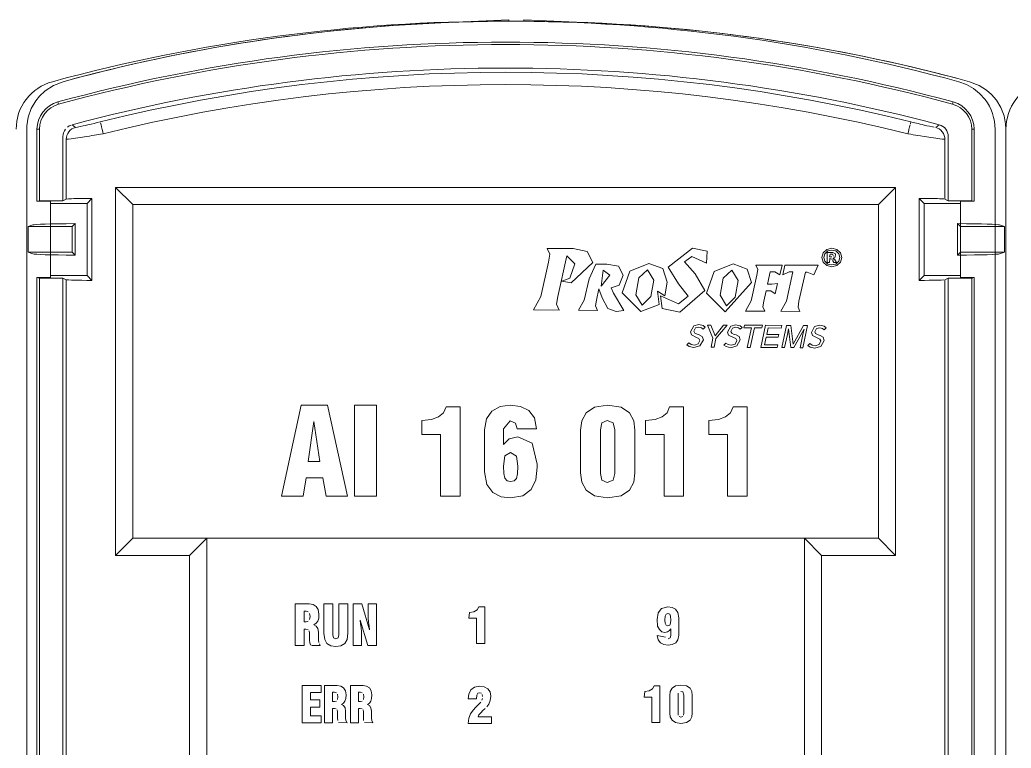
# Model space of a CAD drawing. Header units: millimetres. Extents: x -6000 to 26000, y -6000 to 26000.
# Drawn here: x 108.7 to 114.29, y -4531.86 to -4527.75 of the extents above; entities that cross this region are included whole.
import ezdxf

# ---------------------------------------------------------------- set-up
doc = ezdxf.new("R2010")
doc.units = ezdxf.units.MM
doc.header["$MEASUREMENT"] = 0
doc.layers.add('Чертеж и Рисунок_Ном._пера__1', color=7, linetype='Continuous', lineweight=15)
doc.layers.add('Чертеж и Рисунок_Ном._пера__7', color=7, linetype='Continuous', lineweight=15)

msp = doc.modelspace()

# ---------------------------------------------------------------- linework, layer by layer
at = {"layer": 'Чертеж и Рисунок_Ном._пера__1', "color": 7, "linetype": 'Continuous', "lineweight": 15, "flags": 128}
for points in [[(111.8986, -4529.0541), (111.8194, -4529.0379), (111.6727, -4529.0371), (111.6866, -4529.0699), (111.6801, -4529.1135), (111.637, -4529.3075), (111.5958, -4529.3836), (111.7396, -4529.3843), (111.7252, -4529.3515), (111.7322, -4529.3079), (111.7822, -4529.0793)], [(111.7555, -4529.2209), (111.8075, -4529.2315), (111.9294, -4529.1167), (111.8986, -4529.0541)], [(111.7822, -4529.0793), (111.8283, -4529.1231), (111.7991, -4529.2052)], [(112.5754, -4529.0516), (112.4927, -4529.0348), (112.3545, -4529.1416), (112.4124, -4529.2366)], [(112.5061, -4529.1806), (112.4471, -4529.1114), (112.4882, -4529.0814)], [(112.4882, -4529.0814), (112.5715, -4529.1204), (112.5754, -4529.0516)], [(113.2287, -4529.1136), (113.2211, -4529.0875), (113.2289, -4529.061)], [(113.2287, -4529.1136), (113.2211, -4529.0875), (113.2289, -4529.061)], [(113.2289, -4529.061), (113.2498, -4529.0419)], [(113.2289, -4529.061), (113.2498, -4529.0419)], [(113.2384, -4529.0664), (113.2322, -4529.0876), (113.2384, -4529.1089), (113.2552, -4529.1245)], [(113.2384, -4529.0664), (113.2322, -4529.0876), (113.2384, -4529.1089), (113.2552, -4529.1245)], [(113.2549, -4529.0511), (113.2384, -4529.0664)], [(113.2549, -4529.0511), (113.2384, -4529.0664)], [(113.2498, -4529.0419), (113.2775, -4529.0353)], [(113.2498, -4529.0419), (113.2775, -4529.0353)], [(113.2519, -4529.1156), (113.2519, -4529.06), (113.264, -4529.06), (113.2833, -4529.0602), (113.2984, -4529.0678)], [(113.2519, -4529.1156), (113.2519, -4529.06), (113.264, -4529.06), (113.2833, -4529.0602), (113.2984, -4529.0678)], [(113.2776, -4529.0456), (113.2549, -4529.0511)], [(113.2776, -4529.0456), (113.2549, -4529.0511)], [(113.2822, -4529.0696), (113.269, -4529.0688), (113.264, -4529.084)], [(113.2822, -4529.0696), (113.269, -4529.0688), (113.264, -4529.084)], [(113.264, -4529.084), (113.2782, -4529.0841)], [(113.264, -4529.084), (113.2782, -4529.0841)], [(113.2775, -4529.0353), (113.3058, -4529.0424)], [(113.2775, -4529.0353), (113.3058, -4529.0424)], [(113.3, -4529.0511), (113.2776, -4529.0456)], [(113.3, -4529.0511), (113.2776, -4529.0456)], [(113.2863, -4529.0807), (113.2822, -4529.0696)], [(113.2863, -4529.0807), (113.2822, -4529.0696)], [(113.2984, -4529.0678), (113.2959, -4529.0866)], [(113.2984, -4529.0678), (113.2959, -4529.0866)], [(113.3168, -4529.0667), (113.3, -4529.0511)], [(113.3168, -4529.0667), (113.3, -4529.0511)], [(113.3005, -4529.1245), (113.3171, -4529.109), (113.3231, -4529.0881), (113.3168, -4529.0667)], [(113.3005, -4529.1245), (113.3171, -4529.109), (113.3231, -4529.0881), (113.3168, -4529.0667)], [(113.3058, -4529.0424), (113.3263, -4529.0616)], [(113.3058, -4529.0424), (113.3263, -4529.0616)], [(113.3263, -4529.0616), (113.3339, -4529.0881), (113.3263, -4529.1144)], [(113.3263, -4529.0616), (113.3339, -4529.0881), (113.3263, -4529.1144)], [(112.0746, -4529.136), (112.0088, -4529.1261), (111.9466, -4529.1258), (111.9081, -4529.2081), (111.8802, -4529.3283), (111.8493, -4529.3854), (111.9557, -4529.3859), (111.9449, -4529.3602), (111.9497, -4529.3287), (111.9642, -4529.2652), (111.9832, -4529.3151), (112.0148, -4529.3751)], [(112.079, -4529.2431), (112.101, -4529.1867), (112.0746, -4529.136)], [(112.3252, -4529.1507), (112.2464, -4529.1221), (112.1386, -4529.165)], [(112.722, -4529.1244), (112.6142, -4529.1674)], [(112.8007, -4529.1531), (112.722, -4529.1244)], [(113.2492, -4529.133), (113.2287, -4529.1136)], [(113.2492, -4529.133), (113.2287, -4529.1136)], [(113.2775, -4529.1402), (113.2492, -4529.133)], [(113.2775, -4529.1402), (113.2492, -4529.133)], [(113.2778, -4529.0971), (113.2672, -4529.0928), (113.264, -4529.1157), (113.2519, -4529.1156)], [(113.2778, -4529.0971), (113.2672, -4529.0928), (113.264, -4529.1157), (113.2519, -4529.1156)], [(113.2552, -4529.1245), (113.2776, -4529.1301)], [(113.2552, -4529.1245), (113.2776, -4529.1301)], [(113.3056, -4529.1334), (113.2775, -4529.1402)], [(113.3056, -4529.1334), (113.2775, -4529.1402)], [(113.2776, -4529.1301), (113.3005, -4529.1245)], [(113.2776, -4529.1301), (113.3005, -4529.1245)], [(113.2959, -4529.0866), (113.2844, -4529.0914)], [(113.2959, -4529.0866), (113.2844, -4529.0914)], [(113.3263, -4529.1144), (113.3056, -4529.1334)], [(113.3263, -4529.1144), (113.3056, -4529.1334)], [(112.1386, -4529.165), (112.0959, -4529.2867), (112.2003, -4529.3924), (112.3031, -4529.3529), (112.2952, -4529.2777)], [(112.1899, -4529.2024), (112.2378, -4529.1569)], [(112.2378, -4529.1569), (112.2739, -4529.2158), (112.2575, -4529.3086)], [(112.2952, -4529.2777), (112.3354, -4529.3044), (112.3497, -4529.2274), (112.3252, -4529.1507)], [(112.4124, -4529.2366), (112.4664, -4529.3067), (112.4134, -4529.3486), (112.3109, -4529.3034), (112.3203, -4529.3748), (112.4203, -4529.3953), (112.5616, -4529.274), (112.5061, -4529.1806)], [(112.6142, -4529.1674), (112.5715, -4529.289), (112.6759, -4529.3948), (112.8253, -4529.2297), (112.8007, -4529.1531)], [(112.6655, -4529.2048), (112.7134, -4529.1593)], [(112.7134, -4529.1593), (112.7495, -4529.2182), (112.7331, -4529.311)], [(111.7991, -4529.2052), (111.7555, -4529.2209)], [(112.0471, -4529.2883), (112.0329, -4529.2585), (112.079, -4529.2431)], [(112.2575, -4529.3086), (112.2074, -4529.3574), (112.1717, -4529.2986), (112.1899, -4529.2024)], [(112.683, -4529.3598), (112.6473, -4529.301), (112.6655, -4529.2048)], [(112.1047, -4529.3867), (112.0471, -4529.2883)], [(112.7331, -4529.311), (112.683, -4529.3598)], [(112.0148, -4529.3751), (112.0612, -4529.3917)], [(112.0612, -4529.3917), (112.1047, -4529.3867)], [(112.5277, -4529.5442), (112.5134, -4529.5383), (112.4868, -4529.5244), (112.481, -4529.5076), (112.4984, -4529.4738)], [(112.4984, -4529.4738), (112.5282, -4529.4659)], [(112.5282, -4529.4659), (112.5514, -4529.4715)], [(112.5514, -4529.4715), (112.5629, -4529.4809), (112.552, -4529.4917), (112.5422, -4529.484)], [(112.7363, -4529.5453), (112.7221, -4529.5393), (112.6955, -4529.5254), (112.6896, -4529.5086), (112.7071, -4529.4748)], [(112.7071, -4529.4748), (112.7369, -4529.4669), (112.7601, -4529.4726), (112.7715, -4529.4819), (112.7606, -4529.4927), (112.7508, -4529.485)], [(113.1806, -4529.4772), (113.2104, -4529.4693), (113.2336, -4529.4749)], [(113.2336, -4529.4749), (113.245, -4529.4843), (113.2341, -4529.4951), (113.2243, -4529.4874)], [(112.5095, -4529.4854), (112.5, -4529.5032), (112.5042, -4529.5138)], [(112.5042, -4529.5138), (112.5179, -4529.5203), (112.5293, -4529.5237), (112.5461, -4529.5332), (112.5529, -4529.5518), (112.534, -4529.5858)], [(112.5422, -4529.484), (112.527, -4529.4802), (112.5095, -4529.4854)], [(112.7181, -4529.4865), (112.7087, -4529.5043), (112.7128, -4529.5148)], [(112.7128, -4529.5148), (112.7265, -4529.5213), (112.738, -4529.5247), (112.7547, -4529.5343)], [(112.7508, -4529.485), (112.7356, -4529.4812), (112.7181, -4529.4865)], [(113.169, -4529.5278), (113.1631, -4529.511), (113.1806, -4529.4772)], [(113.2099, -4529.5476), (113.1956, -4529.5417), (113.169, -4529.5278)], [(113.1917, -4529.4888), (113.1822, -4529.5066), (113.1863, -4529.5172)], [(113.1863, -4529.5172), (113.2001, -4529.5237), (113.2115, -4529.5271), (113.2283, -4529.5367)], [(113.2092, -4529.4836), (113.1917, -4529.4888)], [(113.2243, -4529.4874), (113.2092, -4529.4836)], [(112.4726, -4529.5896), (112.4599, -4529.581), (112.471, -4529.5695)], [(112.471, -4529.5695), (112.4838, -4529.5783)], [(112.534, -4529.5858), (112.4984, -4529.5956), (112.4726, -4529.5896)], [(112.4838, -4529.5783), (112.5022, -4529.5821)], [(112.5022, -4529.5821), (112.5242, -4529.5749)], [(112.5242, -4529.5749), (112.5331, -4529.5553), (112.5277, -4529.5442)], [(112.6812, -4529.5907), (112.6685, -4529.582), (112.6796, -4529.5705)], [(112.6796, -4529.5705), (112.6924, -4529.5793)], [(112.7426, -4529.5869), (112.7071, -4529.5967), (112.6812, -4529.5907)], [(112.6924, -4529.5793), (112.7108, -4529.5831)], [(112.7108, -4529.5831), (112.7328, -4529.5759)], [(112.7328, -4529.5759), (112.7417, -4529.5564), (112.7363, -4529.5453)], [(112.7547, -4529.5343), (112.7615, -4529.5529), (112.7426, -4529.5869)], [(113.1806, -4529.5991), (113.1548, -4529.593), (113.1421, -4529.5844), (113.1532, -4529.5729)], [(113.1532, -4529.5729), (113.166, -4529.5817)], [(113.166, -4529.5817), (113.1844, -4529.5855)], [(113.1844, -4529.5855), (113.2063, -4529.5783)], [(113.2063, -4529.5783), (113.2152, -4529.5587), (113.2099, -4529.5476)], [(113.2283, -4529.5367), (113.2351, -4529.5552), (113.2161, -4529.5892)], [(113.2161, -4529.5892), (113.1806, -4529.5991)]]:
    msp.add_lwpolyline(points, dxfattribs=at)
for points in [[(112.9978, -4529.131), (112.8493, -4529.1303), (112.8597, -4529.1548), (112.8548, -4529.1875), (112.8228, -4529.333), (112.7916, -4529.3901), (112.8994, -4529.3906), (112.889, -4529.3661), (112.8938, -4529.3334), (112.9065, -4529.2755), (112.9336, -4529.2756), (112.9574, -4529.2936), (112.9711, -4529.2342), (112.9392, -4529.2374), (112.915, -4529.2373), (112.9306, -4529.1689), (112.9562, -4529.1691), (112.9845, -4529.1856)], [(113.2004, -4529.132), (113.1752, -4529.1865), (113.1392, -4529.17), (113.1288, -4529.1699), (113.0924, -4529.3344), (113.0876, -4529.3671), (113.098, -4529.3916), (112.9902, -4529.3911), (113.0214, -4529.334), (113.0578, -4529.1696), (113.0367, -4529.1695), (113.0007, -4529.1856), (113.0132, -4529.1311)], [(113.2844, -4529.0914), (113.2926, -4529.0978), (113.3041, -4529.1159), (113.289, -4529.1158), (113.284, -4529.1067)], [(113.2844, -4529.0914), (113.2926, -4529.0978), (113.3041, -4529.1159), (113.289, -4529.1158), (113.284, -4529.1067)], [(111.9757, -4529.2489), (111.9876, -4529.1594), (112.0252, -4529.1871)], [(112.5956, -4529.4688), (112.6189, -4529.5291), (112.6675, -4529.4691), (112.6874, -4529.4692), (112.6242, -4529.5438), (112.6135, -4529.5941), (112.5966, -4529.594), (112.6073, -4529.5437), (112.5759, -4529.4687)], [(112.8172, -4529.5951), (112.8003, -4529.595), (112.8237, -4529.4849), (112.7813, -4529.4847), (112.7844, -4529.4697), (112.8862, -4529.4702), (112.883, -4529.4852), (112.8406, -4529.485)], [(112.9701, -4529.5959), (112.8777, -4529.5954), (112.9043, -4529.4703), (112.9955, -4529.4708), (112.9924, -4529.4858), (112.9181, -4529.4854), (112.9101, -4529.5221), (112.9786, -4529.5224), (112.9755, -4529.5374), (112.907, -4529.5371), (112.8977, -4529.5805), (112.9733, -4529.5809)], [(113.0457, -4529.471), (113.0588, -4529.577), (113.1173, -4529.4714), (113.1412, -4529.4715), (113.1147, -4529.5966), (113.0983, -4529.5965), (113.114, -4529.5226), (113.1212, -4529.4914), (113.0633, -4529.5963), (113.0466, -4529.5962), (113.0338, -4529.491), (113.0271, -4529.5222), (113.0114, -4529.5961), (112.995, -4529.596), (113.0215, -4529.4709)]]:
    msp.add_lwpolyline(points, close=True, dxfattribs=at)
at = {"layer": 'Чертеж и Рисунок_Ном._пера__7', "color": 7, "linetype": 'Continuous', "lineweight": 15}
for p, q in [((111.0731, -4527.7641), (111.4561, -4527.7473)), ((111.4561, -4527.7473), (111.4561, -4527.7549)), ((111.5396, -4527.7473), (111.9226, -4527.7641)), ((111.5396, -4527.7549), (111.5396, -4527.7473)), ((108.9126, -4528.2103), (108.9161, -4528.2232)), ((113.9624, -4528.2103), (113.9589, -4528.2232)), ((108.7367, -4534.9602), (108.7367, -4528.3644)), ((108.7367, -4534.9602), (108.7367, -4528.3647)), ((108.7946, -4528.7704), (108.7946, -4528.3647)), ((108.808, -4528.3647), (108.7946, -4528.3647)), ((108.808, -4528.3647), (108.808, -4528.7677)), ((108.9407, -4528.7677), (108.9407, -4528.4063)), ((113.9343, -4528.7677), (113.9343, -4528.4063)), ((114.067, -4528.3647), (114.067, -4528.7677)), ((114.067, -4528.3647), (114.0804, -4528.3647)), ((114.0804, -4528.3647), (114.0804, -4528.7704)), ((114.1986, -4534.9602), (114.1986, -4528.3644)), ((114.259, -4528.3644), (114.259, -4534.9602)), ((114.259, -4528.3644), (114.259, -4534.9602)), ((114.259, -4534.9184), (114.259, -4528.3647)), ((108.9599, -4528.4211), (108.9599, -4528.7581)), ((113.9151, -4528.7581), (113.9151, -4528.4211)), ((109.2381, -4528.6921), (113.6369, -4528.6921)), ((109.2381, -4528.6921), (109.3344, -4528.7884)), ((109.2381, -4530.768), (109.2381, -4528.6921)), ((113.5406, -4528.7884), (113.6369, -4528.6921)), ((113.6369, -4528.6921), (113.6369, -4530.768)), ((108.808, -4528.7677), (108.7946, -4528.7704)), ((108.8711, -4528.7704), (108.7946, -4528.7704)), ((108.9407, -4528.7677), (108.808, -4528.7677)), ((108.8711, -4528.7826), (108.8711, -4528.7704)), ((109.0768, -4528.7826), (108.8711, -4528.7826)), ((108.8711, -4529.189), (108.8711, -4528.7826)), ((108.9599, -4528.7581), (108.9407, -4528.7677)), ((109.0768, -4528.7826), (109.1047, -4528.7548)), ((109.0768, -4528.7826), (109.0768, -4529.189)), ((109.1047, -4528.7548), (109.1047, -4529.2169)), ((113.5406, -4528.7884), (109.3344, -4528.7884)), ((109.3344, -4528.7884), (109.3344, -4530.6716)), ((113.5406, -4530.6716), (113.5406, -4528.7884)), ((113.7703, -4529.2169), (113.7703, -4528.7548)), ((113.7703, -4528.7548), (113.7982, -4528.7826)), ((113.7982, -4528.7826), (114.0039, -4528.7826)), ((113.7982, -4529.189), (113.7982, -4528.7826)), ((113.9343, -4528.7677), (113.9151, -4528.7581)), ((114.067, -4528.7677), (113.9343, -4528.7677)), ((114.0039, -4528.7704), (114.0039, -4528.7826)), ((114.0804, -4528.7704), (114.0039, -4528.7704)), ((114.0039, -4528.7826), (114.0039, -4529.189)), ((114.0804, -4528.7704), (114.067, -4528.7677)), ((108.744, -4528.9131), (108.7718, -4528.9039)), ((108.744, -4528.9131), (108.744, -4529.0585)), ((108.9931, -4528.9131), (108.744, -4528.9131)), ((108.9931, -4528.9131), (109.0098, -4528.8964)), ((108.9931, -4528.9131), (108.9931, -4529.0585)), ((109.0098, -4528.8964), (109.0098, -4529.0752)), ((113.9859, -4528.8964), (113.9859, -4529.0752)), ((113.9859, -4528.8964), (114.0026, -4528.9131)), ((114.2517, -4528.9131), (114.0026, -4528.9131)), ((114.0026, -4529.0585), (114.0026, -4528.9131)), ((114.2517, -4528.9131), (114.2239, -4528.9039)), ((114.2517, -4528.9131), (114.2517, -4529.0585)), ((108.7718, -4529.0678), (108.744, -4529.0585)), ((108.744, -4529.0585), (108.9931, -4529.0585)), ((108.9931, -4529.0585), (109.0098, -4529.0752)), ((114.0026, -4529.0585), (113.9859, -4529.0752)), ((114.0026, -4529.0585), (114.2517, -4529.0585)), ((114.2239, -4529.0678), (114.2517, -4529.0585)), ((109.0768, -4529.189), (108.8711, -4529.189)), ((108.8711, -4529.189), (108.8711, -4529.2013)), ((109.1047, -4529.2169), (109.0768, -4529.189)), ((113.7703, -4529.2169), (113.7982, -4529.189)), ((113.7982, -4529.189), (114.0039, -4529.189)), ((114.0039, -4529.2013), (114.0039, -4529.189)), ((108.7946, -4529.2013), (108.7946, -4533.7919)), ((108.808, -4529.2039), (108.7946, -4529.2013)), ((108.8711, -4529.2013), (108.7946, -4529.2013)), ((108.9407, -4529.2039), (108.808, -4529.2039)), ((108.808, -4529.2039), (108.808, -4533.7892)), ((108.9407, -4529.2039), (108.9599, -4529.2135)), ((108.9407, -4533.7892), (108.9407, -4529.2039)), ((108.9599, -4529.2135), (108.9599, -4533.7796)), ((113.9343, -4529.2039), (113.9151, -4529.2135)), ((113.9151, -4533.7796), (113.9151, -4529.2135)), ((114.067, -4529.2039), (113.9343, -4529.2039)), ((113.9343, -4533.7892), (113.9343, -4529.2039)), ((114.0804, -4529.2013), (114.0039, -4529.2013)), ((114.0804, -4529.2013), (114.067, -4529.2039)), ((114.067, -4533.7892), (114.067, -4529.2039)), ((114.0804, -4529.2013), (114.0804, -4533.7919)), ((109.2381, -4530.768), (109.3344, -4530.6716)), ((109.3344, -4530.6716), (109.7517, -4530.6716)), ((109.5597, -4530.6716), (113.3154, -4530.6716)), ((109.6554, -4530.768), (109.7517, -4530.6716)), ((109.7517, -4530.6716), (109.7517, -4534.5664)), ((109.7517, -4530.6716), (113.1233, -4530.6716)), ((113.1233, -4530.6716), (113.5406, -4530.6716)), ((113.1233, -4530.6716), (113.2196, -4530.768)), ((113.1233, -4534.5664), (113.1233, -4530.6716)), ((113.5406, -4530.6716), (113.6369, -4530.768)), ((109.6554, -4530.768), (109.2381, -4530.768)), ((109.6554, -4534.6628), (109.6554, -4530.768)), ((113.6369, -4530.768), (113.2196, -4530.768)), ((113.2196, -4530.768), (113.2196, -4534.6628))]:
    msp.add_line(p, q, dxfattribs=at)
at = {"layer": 'Чертеж и Рисунок_Ном._пера__7', "color": 7, "linetype": 'Continuous', "lineweight": 15, "flags": 128}
for points in [[(108.8813, -4528.0963), (108.8597, -4528.1032), (108.8387, -4528.1117), (108.8184, -4528.122), (108.7991, -4528.1339), (108.7821, -4528.1463), (108.7638, -4528.1621), (108.7479, -4528.1783), (108.7333, -4528.1958), (108.7212, -4528.213), (108.7089, -4528.2338), (108.6985, -4528.2558), (108.691, -4528.2755), (108.68, -4528.3193), (108.6764, -4528.3644)], [(108.9416, -4528.0963), (108.8872, -4528.1175), (108.8412, -4528.1473), (108.8082, -4528.1783), (108.7878, -4528.2039), (108.7626, -4528.2473), (108.7451, -4528.2964), (108.7374, -4528.3445), (108.7367, -4528.3644)], [(113.9938, -4528.0963), (114.0364, -4528.1118), (114.0759, -4528.1339), (114.1113, -4528.1622), (114.1417, -4528.1958), (114.1555, -4528.2157), (114.1661, -4528.2338), (114.1765, -4528.2558), (114.184, -4528.2755), (114.1904, -4528.2973), (114.195, -4528.3195), (114.1978, -4528.3435), (114.1986, -4528.3644)], [(114.0541, -4528.0963), (114.109, -4528.1177), (114.1504, -4528.144), (114.1785, -4528.1688), (114.2061, -4528.2012), (114.2303, -4528.2413), (114.2487, -4528.2894), (114.2574, -4528.3345), (114.259, -4528.3644)], [(114.4639, -4528.0963), (114.4423, -4528.1032), (114.4213, -4528.1117), (114.401, -4528.122), (114.3817, -4528.1339), (114.3647, -4528.1463), (114.3464, -4528.1621), (114.3305, -4528.1783), (114.316, -4528.1958), (114.3038, -4528.213), (114.2915, -4528.2338), (114.2811, -4528.2558), (114.2736, -4528.2755), (114.2627, -4528.3193), (114.259, -4528.3644)], [(108.9599, -4528.4211), (108.9607, -4528.4103), (108.9634, -4528.3993), (108.9679, -4528.3886), (108.9743, -4528.3787), (108.9823, -4528.37), (108.9914, -4528.3629), (109.0013, -4528.3575), (109.0116, -4528.3539)], [(108.9667, -4528.3521), (108.9762, -4528.3457), (108.9865, -4528.341)], [(109.0116, -4528.3539), (109.0019, -4528.3465), (108.9923, -4528.3391)], [(109.0116, -4528.3539), (109.0239, -4528.3525), (109.0379, -4528.3497), (109.0549, -4528.346), (109.0657, -4528.3435), (109.0805, -4528.3401), (109.0997, -4528.3355), (109.1167, -4528.3314), (109.1341, -4528.3271), (109.1516, -4528.3228)], [(109.1556, -4528.3387), (109.153, -4528.3282)], [(109.1684, -4528.3902), (109.1654, -4528.3782), (109.1623, -4528.3659), (109.1584, -4528.3503), (109.1556, -4528.3387)], [(113.7194, -4528.3387), (113.7166, -4528.3503), (113.7127, -4528.3659), (113.7096, -4528.3782), (113.7066, -4528.3902)], [(113.7234, -4528.3228), (113.7205, -4528.3346)], [(113.7234, -4528.3228), (113.7365, -4528.326), (113.7544, -4528.3304), (113.7646, -4528.3329), (113.7753, -4528.3355), (113.7874, -4528.3384), (113.7978, -4528.3408), (113.8141, -4528.3446), (113.8288, -4528.3479), (113.8446, -4528.3513), (113.8548, -4528.3532)], [(113.8827, -4528.3391), (113.8731, -4528.3465), (113.8634, -4528.3539)], [(113.9151, -4528.4211), (113.9143, -4528.4103), (113.9116, -4528.3993), (113.9071, -4528.3886), (113.9007, -4528.3787), (113.8928, -4528.37), (113.8836, -4528.3629), (113.8737, -4528.3575), (113.8634, -4528.3539)], [(113.8827, -4528.3391), (113.8934, -4528.3429), (113.9034, -4528.3484), (113.9123, -4528.3555), (113.9199, -4528.3639), (113.9261, -4528.3735), (113.9306, -4528.3839), (113.9334, -4528.395), (113.9343, -4528.4063)], [(108.9407, -4528.4063), (108.9416, -4528.395), (108.9444, -4528.3839), (108.9489, -4528.3735), (108.9551, -4528.3639)], [(108.9599, -4528.4211), (108.9726, -4528.4204), (108.988, -4528.4185), (108.9993, -4528.4169), (109.0115, -4528.4152), (109.0244, -4528.4133), (109.0403, -4528.4108), (109.0505, -4528.4093), (109.0623, -4528.4074), (109.0758, -4528.4053), (109.0911, -4528.4028), (109.1048, -4528.4006), (109.118, -4528.3985), (109.1304, -4528.3965), (109.1419, -4528.3946), (109.1522, -4528.3929), (109.1684, -4528.3902)], [(113.7066, -4528.3902), (113.7224, -4528.3928), (113.7367, -4528.3952), (113.7496, -4528.3973), (113.7608, -4528.3991), (113.7781, -4528.4019), (113.7992, -4528.4053), (113.8127, -4528.4074), (113.8245, -4528.4093), (113.8347, -4528.4108), (113.8506, -4528.4133), (113.8635, -4528.4152), (113.8757, -4528.4169), (113.887, -4528.4185), (113.9024, -4528.4204), (113.9141, -4528.4212)], [(108.9599, -4528.7581), (108.9718, -4528.757), (108.99, -4528.7563), (109.002, -4528.756), (109.0157, -4528.7558), (109.031, -4528.7555), (109.0477, -4528.7553), (109.0751, -4528.755), (109.1047, -4528.7548)], [(113.7703, -4528.7548), (113.7999, -4528.755), (113.8273, -4528.7553), (113.844, -4528.7555), (113.8593, -4528.7558), (113.873, -4528.756), (113.885, -4528.7563), (113.8951, -4528.7567), (113.9093, -4528.7574)], [(108.9599, -4529.2135), (108.9718, -4529.2146), (108.99, -4529.2153), (109.002, -4529.2156), (109.0157, -4529.2159), (109.031, -4529.2162), (109.0477, -4529.2164), (109.0751, -4529.2167), (109.1047, -4529.2169)], [(113.7703, -4529.2169), (113.7999, -4529.2167), (113.8273, -4529.2164), (113.844, -4529.2162), (113.8593, -4529.2159), (113.873, -4529.2156), (113.885, -4529.2153), (113.8951, -4529.215), (113.9093, -4529.2143)], [(111.4062, -4529.9285), (111.4627, -4529.9203), (111.5223, -4529.9276)], [(111.9384, -4529.9321), (112.012, -4529.9203), (112.0892, -4529.9321)], [(111.0705, -4530.0867), (110.9655, -4530.0867), (110.9655, -4530.0074), (111.0198, -4530.0021), (111.0591, -4529.9871), (111.0873, -4529.9631)], [(111.0873, -4529.9631), (111.102, -4529.931), (111.1805, -4529.931), (111.1805, -4530.4332), (111.0705, -4530.4332), (111.0705, -4530.0867)], [(111.3291, -4529.9974), (111.3602, -4529.9539), (111.4062, -4529.9285)], [(111.5223, -4529.9276), (111.5695, -4529.9511), (111.6002, -4529.9925), (111.6113, -4530.0546), (111.5027, -4530.0546), (111.4927, -4530.0217)], [(111.8599, -4530.061), (111.867, -4530.0085), (111.8917, -4529.9635), (111.9384, -4529.9321)], [(112.0892, -4529.9321), (112.1363, -4529.9639)], [(112.1363, -4529.9639), (112.1603, -4530.0092)], [(112.3199, -4529.9871), (112.3481, -4529.9631)], [(112.3481, -4529.9631), (112.3628, -4529.931), (112.4414, -4529.931), (112.4414, -4530.4332), (112.3313, -4530.4332), (112.3313, -4530.0867)], [(112.6778, -4529.9871), (112.706, -4529.9631)], [(112.706, -4529.9631), (112.7207, -4529.931), (112.7993, -4529.931), (112.7993, -4530.4332), (112.6892, -4530.4332), (112.6892, -4530.0867)], [(111.3309, -4530.3678), (111.3177, -4530.2967), (111.3177, -4530.0603), (111.3291, -4529.9974)], [(111.4927, -4530.0217), (111.4627, -4530.0089), (111.4263, -4530.0547), (111.4263, -4530.1428)], [(111.9802, -4530.0203), (111.9734, -4530.0589), (111.9734, -4530.3053), (111.9802, -4530.3439)], [(112.0106, -4530.0067), (111.9802, -4530.0203)], [(112.0445, -4530.0203), (112.0106, -4530.0067)], [(112.0445, -4530.3439), (112.0535, -4530.3053), (112.0535, -4530.0589), (112.0445, -4530.0203)], [(112.1603, -4530.0092), (112.167, -4530.061), (112.167, -4530.3025), (112.1603, -4530.355)], [(112.3313, -4530.0867), (112.2263, -4530.0867), (112.2263, -4530.0074), (112.2806, -4530.0021), (112.3199, -4529.9871)], [(112.6892, -4530.0867), (112.5842, -4530.0867), (112.5842, -4530.0074), (112.6385, -4530.0021), (112.6778, -4529.9871)], [(112.1363, -4530.4), (112.0892, -4530.4318), (112.012, -4530.4439), (111.9384, -4530.4321), (111.8917, -4530.4003), (111.867, -4530.355), (111.8599, -4530.3025), (111.8599, -4530.061)], [(111.4263, -4530.1428), (111.4577, -4530.1115)], [(111.4577, -4530.1115), (111.507, -4530.0989), (111.587, -4530.1351)], [(111.587, -4530.1351), (111.6156, -4530.2542), (111.6156, -4530.2707), (111.6073, -4530.3426)], [(111.4988, -4530.2077), (111.4655, -4530.1874), (111.4334, -4530.2073)], [(111.4334, -4530.2073), (111.4263, -4530.2642)], [(111.4988, -4530.334), (111.5052, -4530.3073), (111.507, -4530.265), (111.4988, -4530.2077)], [(111.4263, -4530.2642), (111.428, -4530.3063), (111.4341, -4530.3333)], [(111.4127, -4530.4368), (111.3652, -4530.4128), (111.3309, -4530.3678)], [(111.4341, -4530.3333), (111.4459, -4530.3475)], [(111.4459, -4530.3475), (111.4655, -4530.3517), (111.4863, -4530.3478)], [(111.4863, -4530.3478), (111.4988, -4530.334)], [(111.6073, -4530.3426), (111.5813, -4530.397), (111.5348, -4530.4318)], [(111.9802, -4530.3439), (112.0106, -4530.3575), (112.0445, -4530.3439)], [(112.1603, -4530.355), (112.1363, -4530.4)], [(111.5348, -4530.4318), (111.4655, -4530.4439), (111.4127, -4530.4368)], [(110.3517, -4531.0442), (110.3297, -4531.0405), (110.2499, -4531.0405), (110.2499, -4531.2763), (110.3007, -4531.2763), (110.3007, -4531.1843)], [(110.4127, -4531.0405), (110.4127, -4531.2067), (110.4172, -4531.2425)], [(110.4676, -4531.233), (110.4634, -4531.2158), (110.4634, -4531.0405), (110.4127, -4531.0405)], [(110.5433, -4531.2424), (110.5479, -4531.2067), (110.5479, -4531.0405), (110.4971, -4531.0405), (110.4971, -4531.2158), (110.4929, -4531.2329)], [(110.5772, -4531.0405), (110.5772, -4531.2763), (110.6256, -4531.2763), (110.6256, -4531.2204), (110.6246, -4531.1996)], [(110.6651, -4531.1438), (110.6678, -4531.1672), (110.6696, -4531.1886), (110.6262, -4531.0405), (110.5772, -4531.0405)], [(110.6194, -4531.1535), (110.6171, -4531.1328), (110.6611, -4531.2763), (110.7101, -4531.2763), (110.7101, -4531.0405), (110.6617, -4531.0405), (110.6617, -4531.0993), (110.6627, -4531.1205)], [(110.3007, -4531.0829), (110.3133, -4531.0829), (110.3244, -4531.0859)], [(110.3245, -4531.1391), (110.3136, -4531.142), (110.3007, -4531.142), (110.3007, -4531.0829)], [(110.3317, -4531.0954), (110.3344, -4531.1124), (110.3317, -4531.1295)], [(110.3809, -4531.074), (110.3693, -4531.0554), (110.3517, -4531.0442)], [(110.3851, -4531.0999), (110.3809, -4531.074)], [(111.2593, -4531.0854), (111.2344, -4531.0892), (111.2311, -4531.1219), (111.2744, -4531.1219), (111.2744, -4531.2647)], [(111.2779, -4531.0746), (111.2593, -4531.0854)], [(111.2744, -4531.2647), (111.3198, -4531.2647), (111.3198, -4531.0577), (111.2874, -4531.0577), (111.2779, -4531.0746)], [(112.2978, -4531.0916), (112.2917, -4531.1294), (112.2952, -4531.1665)], [(112.3529, -4531.0588), (112.3174, -4531.0673), (112.2978, -4531.0916)], [(112.3425, -4531.0995), (112.3529, -4531.0964)], [(112.3766, -4531.0617), (112.3529, -4531.0588)], [(112.3529, -4531.0964), (112.3632, -4531.0997)], [(112.4095, -4531.0904), (112.3962, -4531.0717), (112.3766, -4531.0617)], [(112.4097, -4531.2438), (112.4145, -4531.2181), (112.4145, -4531.1197), (112.4095, -4531.0904)], [(110.3564, -4531.1597), (110.3692, -4531.1511)], [(110.3692, -4531.1511), (110.3781, -4531.1394)], [(110.3781, -4531.1394), (110.3834, -4531.1229)], [(110.3834, -4531.1229), (110.3851, -4531.0999)], [(110.6246, -4531.1996), (110.6222, -4531.1765), (110.6194, -4531.1535)], [(110.6627, -4531.1205), (110.6651, -4531.1438)], [(112.3364, -4531.1327), (112.3376, -4531.1107)], [(112.3379, -4531.1503), (112.3364, -4531.1327)], [(112.3376, -4531.1107), (112.3425, -4531.0995)], [(112.3529, -4531.1659), (112.343, -4531.1618), (112.3379, -4531.1503)], [(112.3632, -4531.0997), (112.3683, -4531.111)], [(112.3683, -4531.1503), (112.3632, -4531.1618)], [(112.3683, -4531.111), (112.3697, -4531.1327)], [(112.3697, -4531.1327), (112.3683, -4531.1503)], [(110.3007, -4531.1843), (110.3118, -4531.1843), (110.3241, -4531.1868)], [(110.3303, -4531.1944), (110.332, -4531.207), (110.332, -4531.2457), (110.3331, -4531.2617)], [(110.3793, -4531.181), (110.37, -4531.1673), (110.3564, -4531.1597)], [(110.3841, -4531.26), (110.3828, -4531.2467), (110.3828, -4531.2017), (110.3793, -4531.181)], [(112.2952, -4531.1665), (112.3049, -4531.1869)], [(112.3049, -4531.1869), (112.319, -4531.1985)], [(112.319, -4531.1985), (112.3361, -4531.2022)], [(112.3361, -4531.2022), (112.3509, -4531.1994)], [(112.3509, -4531.1994), (112.3619, -4531.1924)], [(112.3632, -4531.1618), (112.3529, -4531.1659)], [(112.3619, -4531.1924), (112.3697, -4531.183), (112.3697, -4531.2189), (112.3659, -4531.2329)], [(110.3331, -4531.2617), (110.3376, -4531.2724)], [(110.4172, -4531.2425), (110.4302, -4531.2657)], [(110.4302, -4531.2657), (110.4514, -4531.2781)], [(110.4929, -4531.2329), (110.4801, -4531.2385), (110.4676, -4531.233)], [(110.5088, -4531.2781), (110.5301, -4531.2655)], [(110.5301, -4531.2655), (110.5433, -4531.2424)], [(112.2932, -4531.2189), (112.2977, -4531.2445), (112.3104, -4531.2618)], [(112.3398, -4531.2287), (112.2932, -4531.2189)], [(112.3104, -4531.2618), (112.3298, -4531.2715)], [(112.3659, -4531.2329), (112.3544, -4531.2378)], [(112.3778, -4531.2714), (112.3969, -4531.2613)], [(112.3969, -4531.2613), (112.4097, -4531.2438)], [(110.3376, -4531.2724), (110.3473, -4531.2763), (110.3919, -4531.2763), (110.3876, -4531.2668)], [(110.4514, -4531.2781), (110.4801, -4531.2818)], [(110.4801, -4531.2818), (110.5088, -4531.2781)], [(112.3298, -4531.2715), (112.3544, -4531.2746), (112.3778, -4531.2714)], [(110.5077, -4531.5052), (110.4879, -4531.5018), (110.4164, -4531.5018), (110.4164, -4531.7132), (110.4619, -4531.7132), (110.4619, -4531.6308)], [(110.4619, -4531.5398), (110.4732, -4531.5398), (110.4831, -4531.5425)], [(110.4832, -4531.5902), (110.4734, -4531.5928), (110.4619, -4531.5928), (110.4619, -4531.5398)], [(110.5234, -4531.5152), (110.5077, -4531.5052)], [(110.5338, -4531.5318), (110.5234, -4531.5152)], [(110.5376, -4531.5551), (110.5338, -4531.5318)], [(110.6536, -4531.5052), (110.6339, -4531.5018), (110.5623, -4531.5018), (110.5623, -4531.7132), (110.6078, -4531.7132), (110.6078, -4531.6308)], [(110.6078, -4531.5398), (110.6191, -4531.5398), (110.6291, -4531.5425)], [(110.6292, -4531.5902), (110.6194, -4531.5928), (110.6078, -4531.5928), (110.6078, -4531.5398)], [(110.6694, -4531.5152), (110.6536, -4531.5052)], [(110.6798, -4531.5318), (110.6694, -4531.5152)], [(110.6836, -4531.5551), (110.6798, -4531.5318)], [(111.2421, -4531.5268), (111.2304, -4531.55)], [(111.2626, -4531.511), (111.2421, -4531.5268)], [(111.293, -4531.5051), (111.2626, -4531.511)], [(111.2807, -4531.5459), (111.2909, -4531.5425)], [(111.2909, -4531.5425), (111.3012, -4531.5452)], [(111.3176, -4531.509), (111.293, -4531.5051)], [(111.3371, -4531.5203), (111.3176, -4531.509)], [(111.3499, -4531.5384), (111.3371, -4531.5203)], [(111.3545, -4531.5628), (111.3499, -4531.5384)], [(112.2479, -4531.5317), (112.2229, -4531.5355), (112.2197, -4531.5682), (112.263, -4531.5682), (112.263, -4531.711)], [(112.2665, -4531.521), (112.2479, -4531.5317)], [(112.263, -4531.711), (112.3083, -4531.711), (112.3083, -4531.504), (112.2759, -4531.504), (112.2665, -4531.521)], [(112.3666, -4531.536), (112.3637, -4531.5576)], [(112.3767, -4531.5175), (112.3666, -4531.536)], [(112.396, -4531.5045), (112.3767, -4531.5175)], [(112.4264, -4531.4996), (112.396, -4531.5045)], [(112.4116, -4531.67), (112.4105, -4531.6583), (112.4105, -4531.5567), (112.4116, -4531.545)], [(112.4258, -4531.5352), (112.4364, -4531.5377)], [(112.4581, -4531.5045), (112.4264, -4531.4996)], [(112.4364, -4531.5377), (112.4435, -4531.5567), (112.4435, -4531.6583), (112.4419, -4531.67)], [(112.4777, -4531.5176), (112.4581, -4531.5045)], [(112.4875, -4531.5361), (112.4777, -4531.5176)], [(112.4875, -4531.6787), (112.4903, -4531.6571), (112.4903, -4531.5576), (112.4875, -4531.5361)], [(110.4897, -4531.551), (110.4921, -4531.5663), (110.4897, -4531.5817)], [(110.5118, -4531.6087), (110.5233, -4531.601)], [(110.5233, -4531.601), (110.5313, -4531.5905)], [(110.5313, -4531.5905), (110.5361, -4531.5757)], [(110.5361, -4531.5757), (110.5376, -4531.5551)], [(110.6356, -4531.551), (110.6381, -4531.5663), (110.6357, -4531.5817)], [(110.6578, -4531.6087), (110.6693, -4531.601)], [(110.6693, -4531.601), (110.6773, -4531.5905)], [(110.6773, -4531.5905), (110.682, -4531.5757)], [(110.682, -4531.5757), (110.6836, -4531.5551)], [(111.2304, -4531.55), (111.2267, -4531.5778), (111.2726, -4531.5778), (111.2746, -4531.5572), (111.2807, -4531.5459)], [(111.298, -4531.5952), (111.285, -4531.6083)], [(111.3068, -4531.5743), (111.3038, -4531.5854)], [(111.3063, -4531.5529), (111.3077, -4531.5646)], [(111.3433, -4531.6062), (111.3514, -4531.5871)], [(111.3514, -4531.5871), (111.3545, -4531.5628)], [(112.3637, -4531.5576), (112.3637, -4531.6571), (112.3666, -4531.6788), (112.3767, -4531.6974)], [(110.4619, -4531.6308), (110.4719, -4531.6308), (110.4829, -4531.633)], [(110.4885, -4531.6398), (110.49, -4531.6511), (110.49, -4531.6858), (110.491, -4531.7001)], [(110.5241, -4531.6155), (110.5118, -4531.6087)], [(110.5324, -4531.6278), (110.5241, -4531.6155)], [(110.5367, -4531.6986), (110.5355, -4531.6867), (110.5355, -4531.6464), (110.5324, -4531.6278)], [(110.6078, -4531.6308), (110.6178, -4531.6308), (110.6288, -4531.633)], [(110.6344, -4531.6398), (110.636, -4531.6511), (110.636, -4531.6858), (110.6369, -4531.7001)], [(110.67, -4531.6155), (110.6578, -4531.6087)], [(110.6784, -4531.6278), (110.67, -4531.6155)], [(110.6827, -4531.6986), (110.6815, -4531.6867), (110.6815, -4531.6464), (110.6784, -4531.6278)], [(111.254, -4531.6409), (111.2403, -4531.6619)], [(111.2697, -4531.6233), (111.254, -4531.6409)], [(111.285, -4531.6083), (111.2697, -4531.6233)], [(111.2869, -4531.6677), (111.297, -4531.6557)], [(111.297, -4531.6557), (111.3096, -4531.6434)], [(111.3096, -4531.6434), (111.3221, -4531.632)], [(111.3315, -4531.6223), (111.3433, -4531.6062)], [(110.495, -4531.7097), (110.5436, -4531.7132), (110.5367, -4531.6986)], [(110.641, -4531.7097), (110.6896, -4531.7132), (110.6827, -4531.6986)], [(111.2267, -4531.7165), (111.358, -4531.7165), (111.358, -4531.6785), (111.2821, -4531.6785), (111.2869, -4531.6677)], [(111.2304, -4531.6869), (111.2267, -4531.7165)], [(111.2403, -4531.6619), (111.2304, -4531.6869)], [(112.3767, -4531.6974), (112.396, -4531.7105)], [(112.396, -4531.7105), (112.4264, -4531.7154)], [(112.4364, -4531.6773), (112.4258, -4531.6798), (112.4161, -4531.6773)], [(112.4264, -4531.7154), (112.4581, -4531.7105)], [(112.4581, -4531.7105), (112.4777, -4531.6973)], [(112.4777, -4531.6973), (112.4875, -4531.6787)]]:
    msp.add_lwpolyline(points, dxfattribs=at)
for points in [[(110.4326, -4529.9203), (110.5462, -4530.4332), (110.4247, -4530.4332), (110.4062, -4530.3303), (110.3119, -4530.3303), (110.2962, -4530.4332), (110.1733, -4530.4332), (110.2847, -4529.9203)], [(110.7091, -4530.4332), (110.5855, -4530.4332), (110.5855, -4529.9203), (110.7091, -4529.9203)], [(110.3897, -4530.2382), (110.3569, -4530.0124), (110.324, -4530.2382)], [(110.2909, -4531.7132), (110.3966, -4531.7132), (110.3966, -4531.6732), (110.3364, -4531.6732), (110.3364, -4531.6234), (110.3903, -4531.6234), (110.3903, -4531.5834), (110.3364, -4531.5834), (110.3364, -4531.5419), (110.3966, -4531.5419), (110.3966, -4531.5018), (110.2909, -4531.5018)]]:
    msp.add_lwpolyline(points, close=True, dxfattribs=at)
at = {"layer": 'Чертеж и Рисунок_Ном._пера__7', "color": 7, "linetype": 'Continuous', "lineweight": 15}
for centre, radius, start, end in [((111.4375, -4537.4918), 9.737, 74.77978, 105.22022), ((111.4978, -4537.4918), 9.737, 90, 105.22022), ((111.4978, -4537.4918), 9.737, 92.5, 105.21846), ((111.4978, -4537.4918), 9.737, 74.77978, 90), ((111.4978, -4537.4918), 9.737, 74.78154, 87.5), ((111.4375, -4537.4918), 9.6188, 74.78154, 105.21846), ((111.4375, -4537.4918), 9.6054, 74.78154, 105.21846), ((111.4375, -4537.5196), 9.5005, 75.08546, 104.91454), ((111.4375, -4537.5196), 9.4766, 76.04186, 103.95814), ((111.4375, -4537.5196), 9.4071, 76.04185, 103.95815), ((108.9546, -4528.3647), 0.16, 105.2185, 180), ((108.9546, -4528.3647), 0.1466, 105.2185, 180), ((113.9204, -4528.3647), 0.1466, 0, 74.7815), ((113.9204, -4528.3647), 0.16, 0, 74.7815)]:
    msp.add_arc(centre, radius, start, end, dxfattribs=at)
for centre, start_param, end_param in [((109.3274, -4528.9044), 2.178367, 3.089233), ((113.6683, -4528.9044), 0.05236, 0.963226), ((109.3274, -4529.0672), 3.193953, 4.104819), ((113.6683, -4529.0672), 5.319959, 6.230825)]:
    msp.add_ellipse(centre, major_axis=(0.5564, 0), ratio=0.017455, start_param=start_param, end_param=end_param, dxfattribs=at)

doc.saveas('drawing.dxf')
